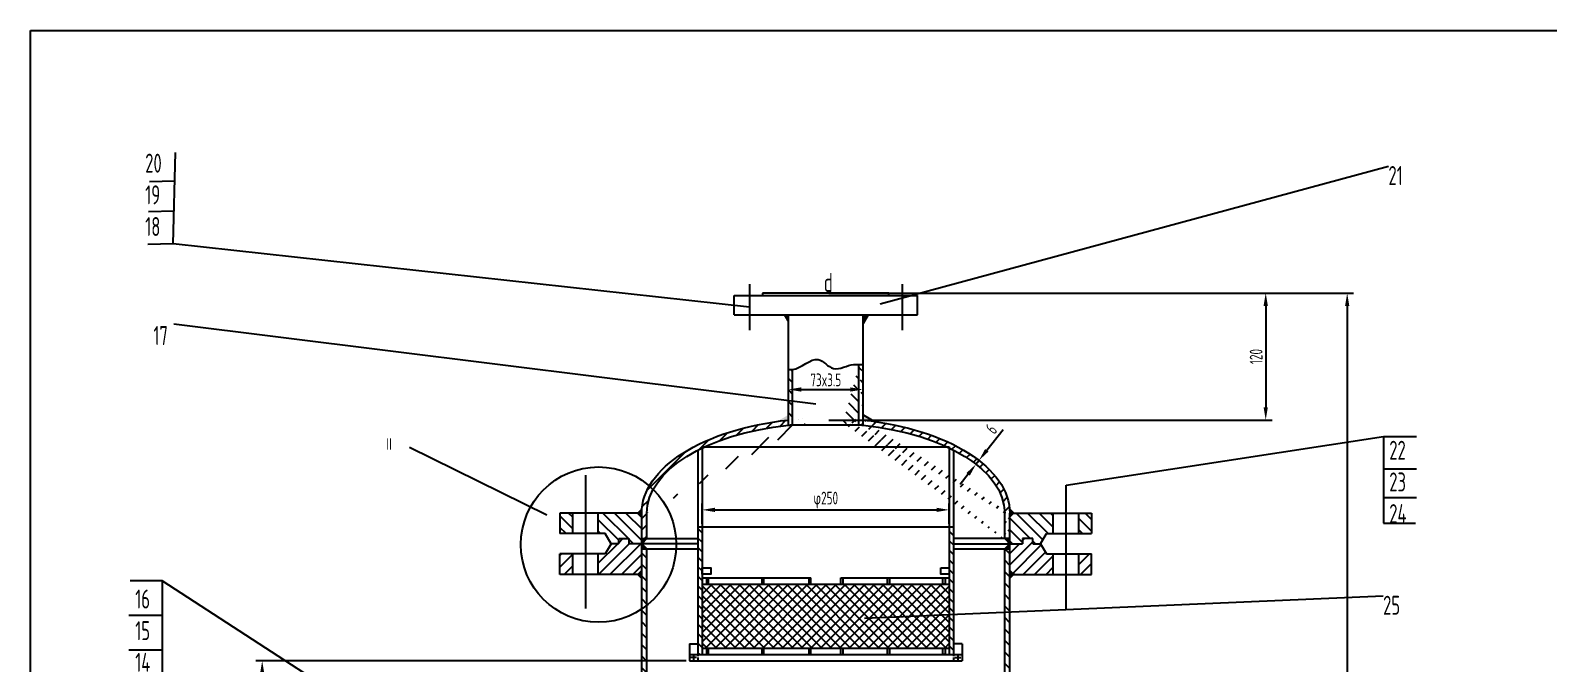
# Model space of a CAD drawing. Extents: x 1431 to 2420, y 1211 to 2052.
# Drawn here: x 1431.4 to 1728.4, y 1928.1 to 2052 of the extents above; entities that cross this region are included whole.
import ezdxf

# ---------------------------------------------------------------- set-up
doc = ezdxf.new("R2010")
doc.units = 0
doc.linetypes.add('CENTER', pattern=[50.800000000000004, 31.75, -6.35, 6.35, -6.35])
doc.linetypes.add('DOT2', pattern=[3.175, 0, -3.175])
doc.layers.get('DEFPOINTS').update_dxf_attribs({"linetype": 'CONTINUOUS'})
for name, color, linetype in [('中心线', 1, 'CENTER'), ('出气管', 250, 'CENTER'), ('塔体边框', 250, 'CONTINUOUS'), ('填料压紧', 250, 'CONTINUOUS'), ('引线', 250, 'CONTINUOUS'), ('手孔', 250, 'CONTINUOUS'), ('法兰', 250, 'CONTINUOUS'), ('细实线', 7, 'CONTINUOUS'), ('进气管', 250, 'CENTER'), ('除沫器支承圈', 250, 'CONTINUOUS')]:
    doc.layers.add(name, color=color, linetype=linetype)
doc.styles.get("Standard").update_dxf_attribs({"font": 'isocp.shx', "width": 0.7070000000000001, "bigfont": 'hztxt.shx'})
doc.dimstyles.new('ISO-25', dxfattribs={"dimtxt": 2.5, "dimasz": 2.5, "dimexe": 1.25, "dimexo": 0.625, "dimtad": 1, "dimtxsty": 'STANDARD', "dimcen": 2.5, "dimazin": 3, "dimtfac": 1, "dimtmove": 0, "dimatfit": 3})
pattern_1 = [(135, (22.16621549464799, 21.3806819070212), (-1.122532015133644, -1.122532015133644), [])]
pattern_2 = [(45, (22.16621549464799, 21.3806819070212), (-1.122532015133644, 1.122532015133644), [])]
pattern_3 = [(135, (22.16621549464799, 23.38068190702097), (-1.122532015133644, -1.122532015133644), [])]

# ---------------------------------------------------------------- blocks, each defined once
blk = doc.blocks.new('*D8')
at = {"layer": 'DEFPOINTS', "color": 0, "linetype": 'CONTINUOUS'}
for p in [(1560.283355672812, 1928.645848702736), (1476.706425525488, 1907.578414351272), (1560.283355672811, 1907.578414351272)]:
    blk.add_point(p, dxfattribs=at)
at = {"layer": '手孔', "color": 0, "linetype": 'CONTINUOUS'}
for p, q in [((1559.658355672812, 1928.645848702736), (1475.456425525488, 1928.645848702736)), ((1476.706425525488, 1926.145848702736), (1476.706425525488, 1910.078414351272)), ((1559.658355672811, 1907.578414351272), (1475.456425525488, 1907.578414351272))]:
    blk.add_line(p, q, dxfattribs=at)
for points in [[(1476.289758858821, 1926.145848702736), (1477.123092192155, 1926.145848702736), (1476.706425525488, 1928.645848702736)], [(1476.289758858821, 1910.078414351272), (1477.123092192155, 1910.078414351272), (1476.706425525488, 1907.578414351272)]]:
    blk.add_solid(points, dxfattribs=at)
at = {"layer": '手孔', "color": 0, "linetype": 'CONTINUOUS', "insert": (1474.831425525488, 1918.112131527004), "char_height": 2.5, "attachment_point": 5, "rotation": 90}
blk.add_mtext('50', dxfattribs=at)
blk = doc.blocks.new('*D9')
at = {"layer": 'DEFPOINTS', "color": 0, "linetype": 'CONTINUOUS'}
for p in [(1586.950022232812, 2000.627434054123), (1586.950022232812, 1975.791995288465), (1673.013277617745, 1975.791995288465)]:
    blk.add_point(p, dxfattribs=at)
at = {"layer": '手孔', "color": 0, "linetype": 'CONTINUOUS'}
for p, q in [((1587.575022232812, 2000.627434054123), (1674.263277617745, 2000.627434054123)), ((1673.013277617745, 1998.127434054123), (1673.013277617745, 1978.291995288465)), ((1587.575022232812, 1975.791995288465), (1674.263277617745, 1975.791995288465))]:
    blk.add_line(p, q, dxfattribs=at)
for points in [[(1672.596610951078, 1998.127434054123), (1673.429944284412, 1998.127434054123), (1673.013277617745, 2000.627434054123)], [(1672.596610951078, 1978.291995288465), (1673.429944284412, 1978.291995288465), (1673.013277617745, 1975.791995288465)]]:
    blk.add_solid(points, dxfattribs=at)
at = {"layer": '手孔', "color": 0, "linetype": 'CONTINUOUS', "insert": (1671.138277617745, 1988.209714671294), "char_height": 2.5, "attachment_point": 5, "rotation": 90}
blk.add_mtext('120', dxfattribs=at)
blk = doc.blocks.new('*D19')
at = {"layer": 'DEFPOINTS', "color": 0, "linetype": 'CONTINUOUS'}
for p in [(1594.250022232811, 1981.763060560446), (1579.650022232812, 1980.730888333662), (1594.250022232811, 1980.730888333662)]:
    blk.add_point(p, dxfattribs=at)
at = {"layer": '手孔', "color": 0, "linetype": 'CONTINUOUS'}
for p, q in [((1579.650022232812, 1981.355888333662), (1579.650022232812, 1983.013060560446)), ((1582.150022232812, 1981.763060560446), (1591.750022232811, 1981.763060560446)), ((1594.250022232811, 1981.355888333662), (1594.250022232811, 1983.013060560446))]:
    blk.add_line(p, q, dxfattribs=at)
for points in [[(1582.150022232812, 1982.179727227113), (1582.150022232812, 1981.34639389378), (1579.650022232812, 1981.763060560446)], [(1591.750022232811, 1982.179727227113), (1591.750022232811, 1981.34639389378), (1594.250022232811, 1981.763060560446)]]:
    blk.add_solid(points, dxfattribs=at)
at = {"layer": '手孔', "color": 0, "linetype": 'CONTINUOUS', "insert": (1586.950022232812, 1983.638060560446), "char_height": 2.5, "attachment_point": 5}
blk.add_mtext('73x3.5', dxfattribs=at)
blk = doc.blocks.new('*D26')
at = {"layer": 'DEFPOINTS', "color": 0, "linetype": 'CONTINUOUS'}
for p in [(1616.336792269375, 1967.138226545417), (1616.916906262802, 1967.885698896863), (1616.91690626279, 1967.885698896872)]:
    blk.add_point(p, dxfattribs=at)
at = {"layer": '引线', "color": 0, "linetype": 'CONTINUOUS'}
for p, q in [((1618.449693494034, 1969.860683277502), (1621.625969256558, 1973.953289799586)), ((1615.843046174217, 1967.521423353228), (1615.349300079047, 1967.904620161049)), ((1616.423160167644, 1968.268895704674), (1615.929414072475, 1968.652092512494)), ((1616.336792269362, 1967.138226545427), (1616.91690626279, 1967.885698896872)), ((1614.804005038118, 1965.163242164796), (1613.271217806873, 1963.188257784166))]:
    blk.add_line(p, q, dxfattribs=at)
for points in [[(1618.120529430596, 1970.116147816043), (1618.778857557473, 1969.605218738962), (1616.91690626279, 1967.885698896872)], [(1614.474840974679, 1965.418706703337), (1615.133169101556, 1964.907777626255), (1616.336792269362, 1967.138226545427)]]:
    blk.add_solid(points, dxfattribs=at)
at = {"layer": '引线', "color": 0, "linetype": 'CONTINUOUS', "insert": (1619.322986705446, 1974.044069152293), "char_height": 2.5, "attachment_point": 5, "rotation": 52.18492763615012}
blk.add_mtext('6', dxfattribs=at)
blk = doc.blocks.new('*D30')
at = {"layer": 'DEFPOINTS', "color": 0, "linetype": 'CONTINUOUS'}
for p in [(1586.950022232812, 2000.627434054123), (1586.950022232812, 1275.378414351268), (1688.94890690482, 1275.378414351268)]:
    blk.add_point(p, dxfattribs=at)
at = {"layer": '引线', "color": 0, "linetype": 'CONTINUOUS'}
for p, q in [((1587.575022232812, 2000.627434054123), (1690.19890690482, 2000.627434054123)), ((1688.94890690482, 1998.127434054123), (1688.94890690482, 1277.878414351268)), ((1587.575022232812, 1275.378414351268), (1690.19890690482, 1275.378414351268))]:
    blk.add_line(p, q, dxfattribs=at)
for points in [[(1688.532240238153, 1998.127434054123), (1689.365573571486, 1998.127434054123), (1688.94890690482, 2000.627434054123)], [(1688.532240238153, 1277.878414351268), (1689.365573571486, 1277.878414351268), (1688.94890690482, 1275.378414351268)]]:
    blk.add_solid(points, dxfattribs=at)
at = {"layer": '引线', "color": 0, "linetype": 'CONTINUOUS', "insert": (1687.073906904819, 1638.002924202696), "char_height": 2.5, "attachment_point": 5, "rotation": 90}
blk.add_mtext('3472', dxfattribs=at)
blk = doc.blocks.new('*D37')
at = {"layer": 'DEFPOINTS', "color": 0, "linetype": 'CONTINUOUS'}
for p in [(1611.116688802812, 1958.208467874465), (1562.783355662812, 1954.873780498489), (1611.116688802812, 1954.873780498489)]:
    blk.add_point(p, dxfattribs=at)
at = {"layer": '塔体边框', "color": 0, "linetype": 'CONTINUOUS'}
for p, q in [((1562.783355662812, 1955.498780498489), (1562.783355662812, 1959.458467874465)), ((1565.283355662812, 1958.208467874465), (1608.616688802812, 1958.208467874465)), ((1611.116688802812, 1955.498780498489), (1611.116688802812, 1959.458467874465))]:
    blk.add_line(p, q, dxfattribs=at)
for points in [[(1565.283355662812, 1958.625134541132), (1565.283355662812, 1957.791801207798), (1562.783355662812, 1958.208467874465)], [(1608.616688802812, 1958.625134541132), (1608.616688802812, 1957.791801207798), (1611.116688802812, 1958.208467874465)]]:
    blk.add_solid(points, dxfattribs=at)
at = {"layer": '塔体边框', "color": 0, "linetype": 'CONTINUOUS', "insert": (1586.950022232812, 1960.132078985576), "char_height": 2.5, "attachment_point": 5}
blk.add_mtext('φ250', dxfattribs=at)

msp = doc.modelspace()

# ---------------------------------------------------------------- hatches: boundary and pattern name
at = {"layer": '出气管', "linetype": 'CONTINUOUS'}
h = msp.add_hatch(dxfattribs=at)
h.set_pattern_fill('ANSI31', color=256, scale=0.5, angle=90)
h.set_pattern_definition(pattern_1)
edge = h.paths.add_edge_path()
edge.add_spline(control_points=[(1593.450467366808, 1986.668003790063), (1593.716756844983, 1986.661813310101), (1593.983389538897, 1986.664913728469), (1594.250022232811, 1986.668014146838)], knot_values=[14.69380156805905, 14.69380156805905, 14.69380156805905, 14.69380156805905, 15.49335605147228, 15.49335605147228, 15.49335605147228, 15.49335605147228], degree=3, periodic=0)
edge.add_line((1594.250022232811, 1975.791995288465), (1594.250022232811, 1986.668014146837))
edge.add_line((1593.450022232812, 1974.872241019087), (1593.450022232812, 1986.668014146837))
edge.add_line((1594.250022232811, 1974.872241019087), (1594.250022232811, 1975.791995288465))
edge.add_ellipse((1586.950022232812, 1957.578414351275), major_axis=(-35.00000000000023, 0), ratio=0.5028571428571397, start_angle=257.9756916791433, end_angle=259.2972203484705, ccw=False)
h = msp.add_hatch(dxfattribs=at)
h.set_pattern_fill('ANSI31', color=256, scale=0.5)
h.set_pattern_definition(pattern_2)
edge = h.paths.add_edge_path()
edge.add_ellipse((1586.950022232812, 1957.578414351275), major_axis=(-35.00000000000023, 0), ratio=0.5028571428571397, start_angle=282.0386474410397, end_angle=360, ccw=False)
edge.add_line((1579.650022232812, 1974.791339954924), (1579.650022232812, 1974.872241019087))
edge.add_line((1579.650022232812, 1974.872241019087), (1579.650022232812, 1975.791995288465))
edge.add_ellipse((1586.950022232812, 1957.578414351275), major_axis=(-36, 0), ratio=0.5166666666666667, start_angle=281.6994431129074, end_angle=360)
edge.add_line((1550.950022232812, 1957.578414351275), (1550.950022232812, 1952.578414351275))
edge.add_line((1550.950022232812, 1952.578414351275), (1551.950022232812, 1952.578414351275))
edge.add_line((1551.950022232812, 1952.578414351275), (1551.950022232812, 1957.57841435128))
h = msp.add_hatch(dxfattribs=at)
h.set_pattern_fill('ANSI31', color=256, scale=0.5)
h.set_pattern_definition(pattern_2)
edge = h.paths.add_edge_path()
edge.add_line((1594.250022232811, 1974.872241019087), (1594.250022232811, 1975.791995288465))
edge.add_ellipse((1586.950022232812, 1957.578414351275), major_axis=(-36, 0), ratio=0.5166666666666667, start_angle=180, end_angle=258.3005568870925, ccw=False)
edge.add_ellipse((1586.950022232812, 1957.578414351275), major_axis=(-35.00000000000023, 0), ratio=0.5028571428571397, start_angle=180, end_angle=257.9756916791433, ccw=False)
edge.add_line((1622.950022232812, 1951.578414351275), (1622.950022232812, 1957.578414351275))
edge.add_line((1621.950022232812, 1952.578414351275), (1621.950022232812, 1957.578414351275))
edge.add_line((1622.950022232812, 1952.578414351275), (1621.950022232812, 1952.578414351275))
at = {"layer": '塔体边框', "linetype": 'CONTINUOUS'}
h = msp.add_hatch(dxfattribs=at)
h.set_pattern_fill('ANSI31', color=256, scale=0.5, angle=90)
h.set_pattern_definition(pattern_3)
edge = h.paths.add_edge_path()
edge.add_spline(control_points=[(1580.450022232812, 1985.66978137886), (1580.184786803804, 1985.641802625492), (1579.917404518308, 1985.655792002176), (1579.650022232812, 1985.669781378859)], knot_values=[0, 7.66053886991358e-14, 7.66053886991358e-14, 7.66053886991358e-14, 0.8000000000001819, 0.8000000000001819, 0.8000000000001819, 0.8000000000001819], degree=3, periodic=0)
edge.add_line((1579.650022232812, 1985.669781378859), (1579.650022232812, 1975.791995288465))
edge.add_line((1579.650022232812, 1975.791995288465), (1579.650022232812, 1974.872241019087))
edge.add_line((1579.650022232812, 1974.872241019087), (1579.650022232812, 1974.791362691215))
edge.add_ellipse((1586.950022232812, 1957.578414351275), major_axis=(-35.00000000000023, 0), ratio=0.5028571428571397, start_angle=280.70277965152906, end_angle=282.02632625203967, ccw=False)
edge.add_line((1580.450022232812, 1974.872241019087), (1580.450022232812, 1985.66978137886))
at = {"layer": '填料压紧', "linetype": 'CONTINUOUS'}
h = msp.add_hatch(dxfattribs=at)
h.set_pattern_fill('ANSI31', color=256, scale=0.5, angle=90)
h.set_pattern_definition(pattern_1)
h.paths.add_polyline_path([(1631.450022232811, 1953.578414351275), (1630.104722771191, 1953.578414351275), (1628.950022232812, 1951.578414351275), (1627.450022232812, 1951.578414351275), (1627.450022232812, 1952.578414351275), (1625.450022232812, 1952.578414351275), (1625.450022232812, 1951.578414351275), (1622.950022232812, 1951.578414351275), (1622.950022232812, 1957.578414351275), (1631.450022232811, 1957.578414351275)])
h.paths.add_polyline_path([(1638.950022232812, 1953.578414351275), (1636.450022232812, 1953.578414351275), (1636.450022232812, 1957.578414351275), (1638.950022232812, 1957.578414351275)])
h.paths.add_polyline_path([(1550.950022232812, 1951.578414351275), (1548.450022232812, 1951.578414351275), (1548.450022232812, 1952.578414351275), (1546.450022232812, 1952.578414351275), (1546.450022232812, 1951.578414351275), (1544.950022232812, 1951.578414351275), (1543.795321694432, 1953.578414351275), (1542.450022232812, 1953.578414351275), (1542.450022232812, 1957.578414351275), (1542.950022232812, 1957.578414351275), (1550.950022232812, 1957.578414351275)])
h.paths.add_polyline_path([(1537.450022232812, 1953.578414351275), (1534.950022232812, 1953.578414351275), (1534.950022232812, 1957.578414351275), (1537.450022232812, 1957.578414351275)])
h = msp.add_hatch(dxfattribs=at)
h.set_pattern_fill('ANSI31', color=256, scale=0.5)
h.set_pattern_definition([(45, (22.16621549464799, 23.38068190702097), (-1.122532015133644, 1.122532015133644), [])])
h.paths.add_polyline_path([(1631.450022232812, 1945.578414351275), (1622.950022232811, 1945.578414351275), (1622.950022232811, 1950.578414351272), (1622.950022232812, 1951.578414351282), (1625.450022232812, 1951.578414351282), (1625.450022232812, 1952.578414351282), (1627.450022232812, 1952.578414351283), (1627.450022232812, 1951.578414351283), (1628.950022232807, 1951.578414351283), (1630.104722771195, 1949.578414351267), (1631.450022232812, 1949.578414351267)])
h.paths.add_polyline_path([(1638.950022232812, 1945.578414351275), (1636.450022232812, 1945.578414351275), (1636.450022232812, 1949.578414351266), (1638.950022232812, 1949.578414351266)])
h.paths.add_polyline_path([(1550.950022232812, 1945.578414351275), (1542.450022232812, 1945.578414351275), (1542.450022232812, 1949.578414351275), (1543.795321694432, 1949.578414351275), (1544.950022232812, 1951.578414351277), (1546.450022232812, 1951.578414351277), (1546.450022232812, 1952.578414351277), (1548.450022232812, 1952.578414351277), (1548.450022232812, 1951.578414351277), (1550.950022232812, 1951.578414351277)])
h.paths.add_polyline_path([(1537.450022232812, 1945.578414351275), (1534.950022232812, 1945.578414351275), (1534.950022232812, 1949.578414351275), (1537.450022232812, 1949.578414351275)])
at = {"layer": '法兰', "linetype": 'CONTINUOUS'}
h = msp.add_hatch(color=256, dxfattribs=at)
h.dxf.hatch_style = 1
h.paths.add_polyline_path([(1578.650022232811, 1996.378414351275), (1579.650022232811, 1996.378414351275), (1579.650022232811, 1994.646363543706)])
h = msp.add_hatch(color=256, dxfattribs=at)
h.dxf.hatch_style = 1
h.paths.add_polyline_path([(1595.250022232812, 1996.378414351275), (1594.250022232812, 1996.378414351275), (1594.250022232812, 1994.646363543706)])
h = msp.add_hatch(color=256, dxfattribs=at)
h.dxf.hatch_style = 1
edge = h.paths.add_edge_path()
edge.add_line((1579.650022232812, 1976.791995288465), (1579.650022232812, 1975.791995288465))
edge.add_ellipse((1586.950022232812, 1957.578414351275), major_axis=(36, 0), ratio=0.5166666666666667, start_angle=101.6994431129075, end_angle=105.311247367351)
edge.add_line((1577.443776158023, 1975.518218523287), (1579.650022232812, 1976.791995288465))
h = msp.add_hatch(color=256, dxfattribs=at)
h.dxf.hatch_style = 1
edge = h.paths.add_edge_path()
edge.add_ellipse((1586.950022232812, 1957.578414351275), major_axis=(-36, 0), ratio=0.5166666666666667, start_angle=254.688752632649, end_angle=258.3005568870925, ccw=False)
edge.add_line((1596.4562683076, 1975.518218523287), (1594.250022232811, 1976.791995288465))
edge.add_line((1594.250022232811, 1976.791995288465), (1594.250022232811, 1975.791995288465))
h = msp.add_hatch(color=256, dxfattribs=at)
h.dxf.hatch_style = 1
edge = h.paths.add_edge_path()
edge.add_ellipse((1586.950022232812, 1957.578414351275), major_axis=(36, 7.24376311146583e-13), ratio=0.5166666666666667, start_angle=176.7381631096508, end_angle=180)
edge.add_line((1550.950022232812, 1957.578414351274), (1549.950022232812, 1957.578414351274))
edge.add_line((1549.950022232812, 1957.578414351274), (1551.008344503156, 1958.636736621619))
h.paths.add_polyline_path([(1549.950022232812, 1957.578414351274), (1550.950022232812, 1957.578414351274), (1550.950022232812, 1956.578414351274)])
h = msp.add_hatch(color=256, dxfattribs=at)
h.dxf.hatch_style = 1
edge = h.paths.add_edge_path()
edge.add_ellipse((1586.950022232812, 1957.578414351275), major_axis=(-36, 0), ratio=0.5166666666666667, start_angle=176.7381631096508, end_angle=180)
edge.add_line((1622.950022232812, 1957.578414351275), (1623.950022232812, 1957.578414351275))
edge.add_line((1623.950022232812, 1957.578414351275), (1622.891699962467, 1956.520092080931))
h.paths.add_polyline_path([(1623.950022232812, 1957.578414351275), (1622.950022232812, 1957.578414351275), (1622.950022232812, 1958.578414351275)])
h = msp.add_hatch(color=256, dxfattribs=at)
h.dxf.hatch_style = 1
h.paths.add_polyline_path([(1551.950022232812, 1952.578414351275), (1550.950022232812, 1952.578414351275), (1550.950022232812, 1951.578414351275)])
h = msp.add_hatch(color=256, dxfattribs=at)
h.dxf.hatch_style = 1
h.paths.add_polyline_path([(1550.950022232812, 1950.578414351278), (1551.950022232805, 1950.578414351278), (1550.950022232812, 1951.578414351275)])
h = msp.add_hatch(color=256, dxfattribs=at)
h.dxf.hatch_style = 1
h.paths.add_polyline_path([(1622.950022232812, 1951.578414351275), (1622.950022232812, 1952.578414351275), (1621.950022232812, 1952.578414351275)])
h = msp.add_hatch(color=256, dxfattribs=at)
h.dxf.hatch_style = 1
h.paths.add_polyline_path([(1621.950022232812, 1950.578414351272), (1622.950022232812, 1950.578414351272), (1622.950022232812, 1951.578414351282)])
h = msp.add_hatch(color=256, dxfattribs=at)
h.dxf.hatch_style = 1
edge = h.paths.add_edge_path()
edge.add_ellipse((1586.950022232812, 1945.578414351275), major_axis=(36, -7.24376311146583e-13), ratio=0.5166666666666667, start_angle=180, end_angle=183.2618368903492, ccw=False)
edge.add_line((1550.950022232812, 1945.578414351276), (1549.950022232812, 1945.578414351276))
edge.add_line((1549.950022232812, 1945.578414351276), (1551.008344503156, 1944.520092080931))
h.paths.add_polyline_path([(1549.950022232812, 1945.578414351276), (1550.950022232812, 1945.578414351276), (1550.950022232812, 1946.578414351276)])
h = msp.add_hatch(color=256, dxfattribs=at)
h.dxf.hatch_style = 1
edge = h.paths.add_edge_path()
edge.add_ellipse((1586.950022232812, 1945.578414351275), major_axis=(-36, 0), ratio=0.5166666666666667, start_angle=176.7381631096508, end_angle=180)
edge.add_line((1622.950022232812, 1945.578414351275), (1623.950022232812, 1945.578414351275))
edge.add_line((1623.950022232812, 1945.578414351275), (1622.891699962467, 1944.52009208093))
h.paths.add_polyline_path([(1623.950022232812, 1945.578414351275), (1622.950022232812, 1945.578414351275), (1622.950022232812, 1946.578414351275)])
at = {"layer": '除沫器支承圈', "linetype": 'CONTINUOUS'}
h = msp.add_hatch(dxfattribs=at)
h.set_pattern_fill('ANSI31', color=256, scale=0.416666665, angle=90)
h.set_pattern_definition([(135, (282.9635218336213, 350.5099229250482), (-0.9354433422029301, -0.9354433422029299), [])])
h.paths.add_polyline_path([(1611.950022132812, 1954.873780498489), (1611.116688802812, 1954.873780498489), (1611.116688802812, 1929.895848697736), (1611.950022132812, 1929.895848697736)])
h.paths.add_polyline_path([(1562.783355662812, 1954.873780498489), (1561.950022332812, 1954.873780498489), (1561.950022332812, 1929.895848697736), (1562.783355662812, 1929.895848697736)])
h = msp.add_hatch(dxfattribs=at)
h.set_pattern_fill('ANSI31', color=256, scale=0.5, angle=90)
h.set_pattern_definition(pattern_3)
edge = h.paths.add_edge_path()
edge.add_line((1551.950022232811, 1950.578414351278), (1550.950022232812, 1950.578414351278))
edge.add_line((1550.950022232812, 1950.578414351278), (1550.950022232812, 1945.578414351275))
edge.add_line((1550.950022232812, 1945.578414351275), (1550.950022232811, 1915.978414351272))
edge.add_line((1550.950022232811, 1915.978414351272), (1541.450022232811, 1915.978414351272))
edge.add_spline(control_points=[(1541.450022232811, 1915.978414351272), (1542.157147846017, 1915.798212425071), (1542.864273459222, 1915.618010498871), (1543.181576315273, 1915.178414351272)], knot_values=[0, 0, 0, 0, 1.907427466639132, 1.907427466639132, 1.907427466639132, 1.907427466639816], degree=3, periodic=0)
edge.add_line((1543.181576315273, 1915.178414351272), (1551.950022232811, 1915.178414351272))
edge.add_line((1551.950022232811, 1915.178414351272), (1551.950022232811, 1950.578414351278))
edge = h.paths.add_edge_path()
edge.add_line((1551.950022232811, 1899.978414351272), (1543.181576315273, 1899.978414351272))
edge.add_spline(control_points=[(1543.181576315275, 1899.978414351262), (1543.222351007287, 1899.697993179529), (1543.281776640762, 1899.413318789583), (1543.181576315274, 1899.178414351272)], knot_values=[17.12008639934535, 17.12008639935425, 17.12008639935425, 17.12008639935425, 17.9200863993453, 17.92008639934575, 17.92008639934575, 17.92008639934575], degree=3, periodic=0)
edge.add_line((1543.181576315274, 1899.178414351272), (1550.950022232811, 1899.178414351272))
edge.add_line((1550.950022232811, 1899.178414351272), (1550.950022232811, 1851.578414351272))
edge.add_line((1550.950022232811, 1851.578414351272), (1551.950022232811, 1851.578414351272))
edge.add_line((1551.950022232811, 1851.578414351272), (1551.950022232811, 1899.978414351272))
h.paths.add_polyline_path([(1622.950022232812, 1950.578414351272), (1621.950022232812, 1950.578414351272), (1621.950022232812, 1851.578414351272), (1622.950022232812, 1851.578414351272)])
h = msp.add_hatch(dxfattribs=at)
h.set_pattern_fill('ANSI37', color=256, scale=0.416666665)
h.set_pattern_definition([(45, (282.9635218336213, 343.8432562850482), (-0.9354433422029299, 0.9354433422029301), []), (135, (282.9635218336213, 343.8432562850482), (-0.9354433422029301, -0.9354433422029299), [])])
h.paths.add_polyline_path([(1586.950022232812, 1943.645848642736), (1562.783355662812, 1943.645848642736), (1562.783355662812, 1931.145848692736), (1586.950022232812, 1931.145848692736)])
h.paths.add_polyline_path([(1611.116688802812, 1943.645848642736), (1586.950022232812, 1943.645848642736), (1586.950022232812, 1931.145848692736), (1611.116688802812, 1931.145848692736)])

# ---------------------------------------------------------------- linework, layer by layer
at = {"layer": '中心线', "linetype": 'CENTER'}
for p, q in [((1572.006415735258, 2002.363836052447), (1572.006415735258, 1993.370587948424)), ((1601.893628730365, 2002.363836052447), (1601.893628730365, 1993.370587948424))]:
    msp.add_line(p, q, dxfattribs=at)
at = {"layer": '中心线', "linetype": 'CONTINUOUS'}
for p, q in [((1539.950022232812, 1965.019208627081), (1539.950022232812, 1938.915862655804)), ((1633.950022232812, 1938.720232839544), (1633.950022232812, 1963.019208627082))]:
    msp.add_line(p, q, dxfattribs=at)
at = {"layer": '出气管', "linetype": 'CONTINUOUS'}
for p, q in [((1579.650022232812, 1985.669781378859), (1579.650022232812, 1996.378414351275)), ((1594.250022232811, 1986.668014146837), (1594.250022232809, 1996.378414351275)), ((1579.650022232812, 1975.791995288465), (1579.650022232812, 1985.669781378859)), ((1580.450022232812, 1974.872241019087), (1580.450022232812, 1985.66978137886)), ((1593.450022232812, 1974.872241019087), (1593.450022232812, 1986.668014146837)), ((1594.250022232811, 1975.791995288465), (1594.250022232811, 1986.668014146837)), ((1579.650022232812, 1974.872241019087), (1579.650022232812, 1975.791995288465)), ((1594.250022232811, 1974.872241019087), (1594.250022232811, 1975.791995288465)), ((1579.650022232812, 1974.872241019087), (1579.650022232812, 1974.791339954924)), ((1579.657383456421, 1974.79212895755), (1579.657383456421, 1974.79212895755)), ((1594.250022232811, 1974.872241019087), (1594.250022232811, 1974.791339954924))]:
    msp.add_line(p, q, dxfattribs=at)
msp.add_open_spline([(1579.650022232812, 1985.669781378859), (1579.917404518308, 1985.655792002176), (1581.986500051899, 1985.54753742293), (1585.002472796071, 1989.285185794572), (1588.519553368762, 1984.722463386896), (1591.430119413702, 1986.788957994047), (1593.116701881258, 1986.675769388487), (1593.450318988703, 1986.668007239436), (1593.450467366808, 1986.668003790063)], degree=3, knots=[0, 0, 0, 0, 0.8000000000001819, 6.190673491324298, 9.621510240301838, 13.69209001941879, 14.69335605147255, 14.69380156805905, 14.69380156805905, 14.69380156805905, 14.69380156805905], dxfattribs=at)
msp.add_open_spline([(1593.450467366808, 1986.668003790063), (1593.716756844983, 1986.661813310101), (1593.983389538897, 1986.664913728469), (1594.250022232811, 1986.668014146838)], degree=3, dxfattribs=at)
at = {"layer": '塔体边框', "linetype": 'CONTINUOUS'}
for p, q in [((1580.450022232812, 1974.872241019087), (1593.450022232812, 1974.872241019087)), ((1532.376740059897, 1957.15807121418), (1505.501512966321, 1970.435590156706)), ((1550.950022232811, 1915.978414351272), (1550.950022232811, 1950.578414351272)), ((1551.950022232811, 1915.178414351272), (1551.950022232811, 1950.578414351272)), ((1621.950022232812, 1851.578414351272), (1621.950022232812, 1950.578414351272)), ((1622.950022232812, 1851.578414351272), (1622.950022232812, 1950.578414351272))]:
    msp.add_line(p, q, dxfattribs=at)
at = {"layer": '塔体边框'}
for p, q in [((1550.950022232812, 1951.578414351275), (1550.950022232812, 1957.578414351275)), ((1551.950022232812, 1952.578414351275), (1551.950022232812, 1957.578414351275)), ((1621.950022232812, 1952.578414351275), (1621.950022232812, 1957.578414351275)), ((1622.950022232812, 1951.578414351275), (1622.950022232812, 1957.578414351275)), ((1550.950022232812, 1952.578414351275), (1551.950022232812, 1952.578414351275)), ((1561.950022332812, 1951.578414351275), (1550.950022232812, 1951.578414351275)), ((1611.950022132812, 1951.578414351275), (1622.950022232812, 1951.578414351275)), ((1622.950022232812, 1952.578414351275), (1621.950022232812, 1952.578414351275))]:
    msp.add_line(p, q, dxfattribs=at)
msp.add_lwpolyline([(1431.356437337206, 2052.046853398292), (2025.356437337206, 2052.046853398292), (2025.356437337206, 1211.046853398292), (1431.356437337206, 1211.046853398292)], close=True, dxfattribs=at)
at = {"layer": '塔体边框', "linetype": 'CONTINUOUS'}
msp.add_circle((1542.503197889575, 1951.410050303547), 15.19714037269675, dxfattribs=at)
at = {"layer": '塔体边框', "extrusion": (0, 0, -1)}
for major_axis, ratio, start_param, end_param in [((-36, 0), 0.5166666666666667, 0, 1.366602523824887), ((-36, 0), 0.5166666666666667, 1.774990129764906, 3.141592653589793), ((-35.00000000000023, 0), 0.5028571428571397, 0, 1.360897336777774), ((-35.00000000000023, 0), 0.5028571428571397, 1.360897336777774, 1.383997582760263), ((-35.00000000000023, 0), 0.5028571428571397, 1.757595070829537, 1.780660097268797), ((-35.00000000000023, 0), 0.5028571428571397, 1.780660097268797, 3.141592653589793)]:
    msp.add_ellipse((1586.950022232812, 1957.578414351275), major_axis=major_axis, ratio=ratio, start_param=start_param, end_param=end_param, dxfattribs=at)
at = {"layer": '填料压紧', "linetype": 'CONTINUOUS'}
for p, q in [((1537.450022232812, 1953.578414351275), (1537.450022232812, 1957.578414351275)), ((1542.450022232812, 1953.578414351275), (1542.450022232812, 1957.578414351275)), ((1631.450022232811, 1953.578414351275), (1631.450022232811, 1957.578414351275)), ((1636.450022232812, 1953.578414351275), (1636.450022232812, 1957.578414351275)), ((1543.795321694432, 1953.578414351275), (1542.053756959183, 1953.578414351275)), ((1544.950022232812, 1951.578414351275), (1543.795321694432, 1953.578414351275)), ((1544.950022232812, 1951.578414351277), (1543.795321694432, 1949.578414351275)), ((1546.450022232812, 1951.578414351275), (1544.950022232812, 1951.578414351275)), ((1546.450022232812, 1951.578414351275), (1546.450022232812, 1952.578414351275)), ((1546.450022232812, 1952.578414351275), (1548.450022232812, 1952.578414351275)), ((1548.450022232812, 1952.578414351275), (1548.450022232812, 1951.578414351275)), ((1550.950022232812, 1951.578414351275), (1548.450022232812, 1951.578414351275)), ((1550.950022232812, 1951.578414351277), (1548.450022232812, 1951.578414351277)), ((1622.950022232812, 1951.578414351275), (1625.450022232812, 1951.578414351275)), ((1627.450022232812, 1952.578414351275), (1625.450022232812, 1952.578414351275)), ((1625.450022232812, 1952.578414351275), (1625.450022232812, 1951.578414351275)), ((1627.450022232812, 1951.578414351275), (1627.450022232812, 1952.578414351275)), ((1627.450022232812, 1951.578414351275), (1628.950022232812, 1951.578414351275)), ((1628.950022232812, 1951.578414351275), (1630.104722771191, 1953.578414351275)), ((1628.950022232812, 1951.578414351275), (1630.104722771195, 1949.578414351267)), ((1630.104722771191, 1953.578414351275), (1631.84628750644, 1953.578414351275)), ((1537.450022232812, 1945.578414351275), (1537.450022232812, 1949.578414351275)), ((1543.795321694432, 1949.578414351275), (1542.053756959183, 1949.578414351275)), ((1542.450022232812, 1945.578414351275), (1542.450022232812, 1949.578414351275)), ((1550.950022232811, 1950.578414351278), (1551.950022232811, 1950.578414351278)), ((1630.104722771195, 1949.578414351267), (1631.846287506439, 1949.578414351267)), ((1631.450022232812, 1945.578414351275), (1631.450022232812, 1949.578414351275)), ((1636.450022232812, 1945.578414351275), (1636.450022232812, 1949.578414351275))]:
    msp.add_line(p, q, dxfattribs=at)
at = {"layer": '引线', "linetype": 'CONTINUOUS'}
for p, q in [((1459.310493933583, 2010.247628107653), (1459.740910402146, 2028.166518429879)), ((1597.58821620474, 1998.499783279311), (1697.023229454389, 2025.487835740483)), ((1459.604952750078, 2022.506395191547), (1454.629071769627, 2022.41318776257)), ((1459.46425783891, 2016.649052672715), (1454.488376858458, 2016.555845243738)), ((1459.310493933583, 2010.247628107653), (1454.334612953131, 2010.154420678676)), ((1572.006415735258, 1997.867212000436), (1459.310493933583, 2010.247628107653)), ((1585.016225444513, 1978.913687771003), (1459.39837986607, 1994.516928579758)), ((1633.950022232812, 1963.019208627082), (1696.034359577119, 1972.573874611052)), ((1696.034359577119, 1972.573874611052), (1702.49487985121, 1972.573874611052)), ((1696.034359577119, 1972.573874611052), (1696.034359577119, 1955.572028270675)), ((1696.034359577119, 1966.265909355989), (1702.49487985121, 1966.265909355989)), ((1696.034359577119, 1960.645403789293), (1702.49487985121, 1960.645403789293)), ((1696.034359577119, 1955.572028270675), (1696.12156004017, 1955.572028270675)), ((1696.034359577119, 1955.572028270675), (1702.345505851785, 1955.572028270675)), ((1696.12156004017, 1955.572028270675), (1696.12156004017, 1955.572028270675)), ((1457.130803215359, 1944.286798508182), (1450.881655463594, 1944.286798508182)), ((1500.023528905347, 1916.479845309658), (1457.130803215359, 1944.286798508182)), ((1457.130803215359, 1944.286798508182), (1457.130803215359, 1926.068406120817)), ((1594.52874734091, 1937.019168832379), (1695.978238590029, 1941.396807013343)), ((1457.130803215359, 1937.50981322651), (1450.627929680741, 1937.50981322651)), ((1457.130803215359, 1930.748980645879), (1450.627929680741, 1930.748980645879))]:
    msp.add_line(p, q, dxfattribs=at)
at = {"layer": '法兰', "linetype": 'CONTINUOUS'}
for p, q in [((1569.006415735258, 1996.378414351275), (1569.006415735258, 2000.178414351275)), ((1569.006415735258, 2000.178414351275), (1604.893628730366, 2000.178414351275)), ((1599.306415735258, 2000.627434054123), (1574.593628730365, 2000.627434054123)), ((1574.593628730365, 2000.627434054123), (1574.593628730365, 2000.178414351275)), ((1599.306415735258, 2000.178414351275), (1599.306415735258, 2000.627434054123)), ((1604.893628730365, 1996.378414351275), (1604.893628730365, 2000.178414351275)), ((1594.250022232812, 1996.378414351275), (1595.250022232812, 1996.378414351275)), ((1595.250022232812, 1996.378414351275), (1594.250022232812, 1994.646363543706)), ((1594.250022232811, 1975.791995288465), (1594.250022232811, 1976.791995288465)), ((1594.250022232811, 1976.791995288465), (1596.4562683076, 1975.518218523287)), ((1542.053756959183, 1953.578414351275), (1534.950022232812, 1953.578414351275)), ((1551.950022232812, 1952.578414351275), (1550.950022232812, 1951.578414351275)), ((1550.950022232812, 1951.578414351275), (1551.950022232811, 1950.578414351272)), ((1621.950022232812, 1952.578414351275), (1622.950022232812, 1951.578414351275)), ((1622.950022232812, 1951.578414351282), (1621.950022232812, 1950.578414351272)), ((1631.84628750644, 1953.578414351275), (1638.950022232812, 1953.578414351275)), ((1542.053756959183, 1949.578414351275), (1534.950022232812, 1949.578414351275)), ((1631.846287506439, 1949.578414351267), (1638.950022232811, 1949.578414351266)), ((1623.950022232812, 1945.578414351275), (1622.950022232812, 1945.578414351275))]:
    msp.add_line(p, q, dxfattribs=at)
at = {"layer": '法兰'}
for p, q in [((1550.950022232812, 1957.578414351275), (1534.950022232812, 1957.578414351275)), ((1534.950022232812, 1957.578414351275), (1534.950022232812, 1953.578414351275)), ((1622.950022232812, 1957.578414351275), (1638.950022232812, 1957.578414351275)), ((1638.950022232812, 1957.578414351275), (1638.950022232812, 1953.578414351275)), ((1550.950022232812, 1945.578414351275), (1550.950022232812, 1951.578414351275)), ((1622.950022232812, 1945.578414351275), (1622.950022232812, 1951.578414351275)), ((1534.950022232812, 1945.578414351275), (1534.950022232812, 1949.578414351275)), ((1638.950022232812, 1945.578414351275), (1638.950022232812, 1949.578414351275)), ((1550.950022232812, 1945.578414351275), (1534.950022232812, 1945.578414351275)), ((1622.950022232812, 1945.578414351275), (1638.950022232812, 1945.578414351275))]:
    msp.add_line(p, q, dxfattribs=at)
at = {"layer": '进气管', "linetype": 'CONTINUOUS'}
msp.add_line((1569.006415735258, 1996.378414351275), (1604.893628730365, 1996.378414351275), dxfattribs=at)
at = {"layer": '除沫器支承圈', "linetype": 'CONTINUOUS'}
for p, q in [((1561.950022332812, 1969.895848537736), (1561.950022332812, 1929.895848697736)), ((1562.783355662812, 1970.55298290518), (1562.783355662812, 1929.895848697736)), ((1562.783355662812, 1970.55298290518), (1611.116688802812, 1970.55298290518)), ((1611.116688802812, 1970.55298290518), (1611.116688802812, 1929.895848697736)), ((1611.950022132812, 1969.895848537736), (1611.950022132812, 1929.895848697736)), ((1561.950022332812, 1954.873780498489), (1611.950022132812, 1954.873780498489)), ((1551.950022232812, 1952.578414351275), (1561.950022332812, 1952.578414351275)), ((1621.950022232812, 1952.578414351275), (1611.950022132812, 1952.578414351275)), ((1550.950022232811, 1950.578414351272), (1561.950022332812, 1950.578414351271)), ((1611.950022132812, 1950.578414351271), (1622.950022232812, 1950.578414351272)), ((1562.783355662811, 1944.895848637736), (1584.033355577811, 1944.895848637736)), ((1562.783355662812, 1943.645848642736), (1611.116688802812, 1943.645848642736)), ((1563.616688992812, 1944.895848637736), (1563.616688992812, 1943.645848642736)), ((1563.616688992812, 1943.645848642736), (1564.450022322811, 1943.645848642736)), ((1563.616688992812, 1943.645848642736), (1564.033355657811, 1943.645848642736)), ((1564.033355657811, 1943.645848642736), (1564.033355657811, 1944.895848637736)), ((1574.450022282811, 1944.895848637736), (1574.450022282811, 1943.645848642736)), ((1574.866688947811, 1943.645848642736), (1574.866688947811, 1944.895848637736)), ((1583.616688912811, 1944.895848637736), (1583.616688912811, 1943.645848642736)), ((1584.033355577811, 1943.645848642736), (1584.033355577811, 1944.895848637736)), ((1589.866688887812, 1943.645848642736), (1589.866688887812, 1944.895848637736)), ((1589.866688887812, 1944.895848637736), (1611.116688802812, 1944.895848637736)), ((1590.283355552811, 1944.895848637736), (1590.283355552811, 1943.645848642736)), ((1599.033355517812, 1943.645848642736), (1599.033355517812, 1944.895848637736)), ((1599.450022182811, 1944.895848637736), (1599.450022182811, 1943.645848642736)), ((1609.866688807811, 1943.645848642736), (1609.866688807811, 1944.895848637736)), ((1610.283355472812, 1943.645848642736), (1609.866688807811, 1943.645848642736)), ((1610.283355472812, 1944.895848637736), (1610.283355472812, 1943.645848642736)), ((1560.283355672812, 1931.979182022736), (1560.283355672812, 1928.645848702736)), ((1560.283355672812, 1931.979182022736), (1561.950022332812, 1931.979182022736)), ((1562.783355662812, 1931.145848692736), (1611.116688802812, 1931.145848692736)), ((1563.616688992812, 1931.145848692736), (1563.616688992812, 1929.895848697736)), ((1564.033355657812, 1929.895848697736), (1564.033355657812, 1931.145848692736)), ((1574.450022282812, 1931.145848692736), (1574.450022282812, 1929.895848697736)), ((1574.866688947812, 1929.895848697736), (1574.866688947812, 1931.145848692736)), ((1583.616688912812, 1931.145848692736), (1583.616688912812, 1929.895848697736)), ((1584.033355577812, 1929.895848697736), (1584.033355577812, 1931.145848692736)), ((1589.866688887812, 1929.895848697736), (1589.866688887812, 1931.145848692736)), ((1590.283355552812, 1931.145848692736), (1590.283355552812, 1929.895848697736)), ((1599.033355517812, 1929.895848697736), (1599.033355517812, 1931.145848692736)), ((1599.450022182812, 1931.145848692736), (1599.450022182812, 1929.895848697736)), ((1609.866688807812, 1929.895848697736), (1609.866688807812, 1931.145848692736)), ((1610.283355472812, 1931.145848692736), (1610.283355472812, 1929.895848697736)), ((1613.616688792812, 1931.979182022736), (1611.950022132812, 1931.979182022736)), ((1613.616688792812, 1931.979182022736), (1613.616688792812, 1928.645848702736)), ((1560.283355672812, 1929.895848697736), (1613.616688792812, 1929.895848697736)), ((1560.283355672812, 1929.249086474199), (1560.283355672812, 1929.249086474199)), ((1560.283355672812, 1928.645848702736), (1613.616688792812, 1928.645848702736)), ((1561.678240995722, 1929.310206152834), (1560.553471439793, 1929.310206152834)), ((1561.090678588365, 1929.668188966375), (1561.090678588365, 1928.829695988638)), ((1561.950022332812, 1929.895848697736), (1561.950022332812, 1929.563344947974)), ((1561.950022332812, 1929.310206152834), (1561.950022332812, 1928.846113377715)), ((1563.616688992812, 1929.895848697736), (1564.450022322812, 1929.895848697736)), ((1563.616688992812, 1929.895848697736), (1564.033355657812, 1929.895848697736)), ((1610.283355472812, 1929.895848697736), (1609.866688807812, 1929.895848697736)), ((1611.950022132812, 1929.895848697736), (1611.950022132812, 1929.563344947974)), ((1611.950022132812, 1929.310206152834), (1611.950022132812, 1928.846113377715)), ((1612.221803469902, 1929.310206152834), (1613.34657302583, 1929.310206152834)), ((1612.809365877258, 1929.668188966375), (1612.809365877258, 1928.829695988638))]:
    msp.add_line(p, q, dxfattribs=at)
at = {"layer": '除沫器支承圈', "linetype": 'DOT2'}
msp.add_line((1611.950022132812, 1929.895848697736), (1611.950022132812, 1928.645848702736), dxfattribs=at)
msp.add_line((1611.950022132812, 1929.895848697736), (1611.950022132812, 1928.645848702736), dxfattribs=at)
at = {"layer": '除沫器支承圈', "linetype": 'CONTINUOUS'}
for points in [[(1562.783355662812, 1946.891082481458), (1564.450022322812, 1946.891082481458), (1564.450022322812, 1945.641082486458), (1562.783355662812, 1945.641082486458)], [(1609.450022142812, 1946.891082481458), (1611.116688802812, 1946.891082481458), (1611.116688802812, 1945.641082486458), (1609.450022142812, 1945.641082486458)]]:
    msp.add_lwpolyline(points, close=True, dxfattribs=at)

# ---------------------------------------------------------------- texts
at = {"layer": '引线', "linetype": 'CONTINUOUS', "char_height": 3.717944991709058, "attachment_point": 1}
for s, width, insert in [('20\\P19\\P18', 5.753465842131845, (1453.823165246449, 2027.91513463657)), ('21', 19.89082086053895, (1697.023229454389, 2025.487835740483)), ('d', 4.229860764906334, (1586.577194307332, 2004.56113289064)), ('17', 6.102763565841087, (1455.426915793098, 1994.175489271541)), ('22\\P23\\P24', 10.93629903392366, (1697.179574823833, 1971.728309991295)), ('16\\P15\\P14', 3.556157100934797, (1451.869898209254, 1942.625644485027)), ('25', 6.772481790170787, (1695.978238590029, 1941.396807013343))]:
    msp.add_mtext_dynamic_manual_height_columns(s, width=width, gutter_width=12.5, heights=[0], dxfattribs=dict(at, insert=insert))
at = {"layer": '细实线', "color": 0, "insert": (1499.549913500752, 1972.252885475469), "char_height": 2.5, "attachment_point": 1}
msp.add_mtext_dynamic_manual_height_columns(' Ⅱ', width=8.64153816326143, gutter_width=12.5, heights=[0], dxfattribs=at)

# ---------------------------------------------------------------- dimensions: what is measured, and where the dimension line sits
at = {"layer": '塔体边框', "linetype": 'CONTINUOUS'}
dim = msp.add_linear_dim(base=(1611.116688802812, 1958.208467874465), p1=(1562.783355662812, 1954.873780498489), p2=(1611.116688802812, 1954.873780498489), text='φ250', dimstyle='ISO-25', dxfattribs=at)
dim.commit()
dim.dimension.update_dxf_attribs({"geometry": '*D37', "text_midpoint": (1586.950022232812, 1960.132078985576)})
at = {"layer": '引线', "linetype": 'CONTINUOUS'}
dim = msp.add_linear_dim(base=(1688.94890690482, 1275.378414351268), p1=(1586.950022232812, 2000.627434054123), p2=(1586.950022232812, 1275.378414351268), angle=90, text='3472', dimstyle='ISO-25', dxfattribs=at)
dim.commit()
dim.dimension.update_dxf_attribs({"geometry": '*D30', "text_midpoint": (1687.073906904819, 1638.002924202696)})
dim = msp.add_aligned_dim(p1=(1616.336792269375, 1967.138226545417), p2=(1616.916906262802, 1967.885698896863), distance=1.5096298898295485e-11, text='6', dimstyle='ISO-25', dxfattribs=at)
dim.commit()
dim.dimension.update_dxf_attribs({"geometry": '*D26', "text_midpoint": (1619.322986705446, 1974.044069152293)})
at = {"layer": '手孔', "linetype": 'CONTINUOUS'}
for base, p1, p2, text, picture, middle in [((1673.013277617745, 1975.791995288465), (1586.950022232812, 2000.627434054123), (1586.950022232812, 1975.791995288465), '120', '*D9', (1671.138277617745, 1988.209714671294)), ((1476.706425525488, 1907.578414351272), (1560.283355672812, 1928.645848702736), (1560.283355672811, 1907.578414351272), '50', '*D8', (1474.831425525488, 1918.112131527004))]:
    dim = msp.add_linear_dim(base=base, p1=p1, p2=p2, angle=90, text=text, dimstyle='ISO-25', dxfattribs=at)
    dim.commit()
    dim.dimension.update_dxf_attribs({"geometry": picture, "text_midpoint": middle})
dim = msp.add_linear_dim(base=(1594.250022232811, 1981.763060560446), p1=(1579.650022232812, 1980.730888333662), p2=(1594.250022232811, 1980.730888333662), text='73x3.5', dimstyle='ISO-25', dxfattribs=at)
dim.commit()
dim.dimension.update_dxf_attribs({"geometry": '*D19', "text_midpoint": (1586.950022232812, 1983.638060560446)})

doc.saveas('drawing.dxf')
